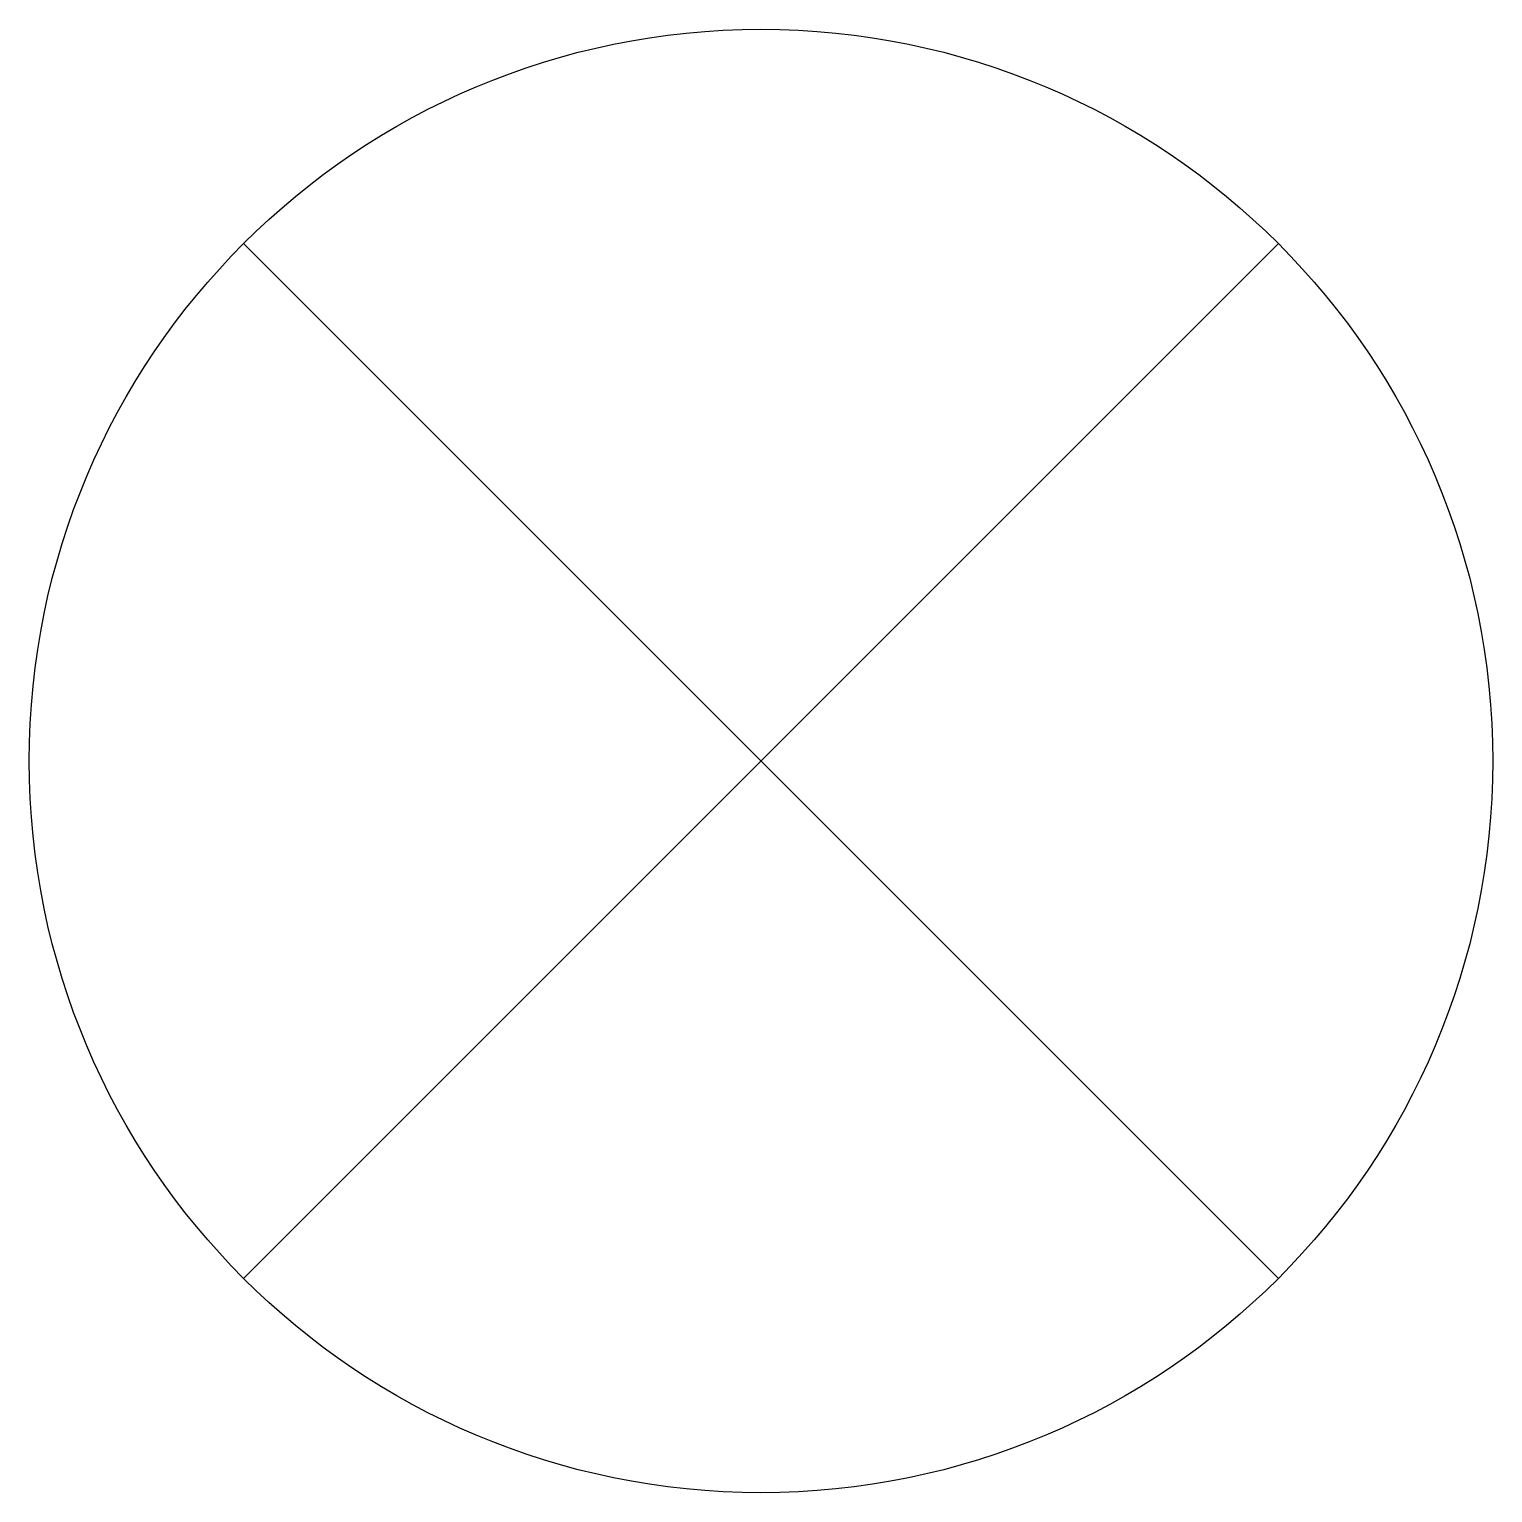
# Model space of a CAD drawing. Header units: millimetres. Extents: x -6890.283 to -6889.983, y -894.051 to -893.751.
import ezdxf

# ---------------------------------------------------------------- set-up
doc = ezdxf.new("R2010")
doc.units = ezdxf.units.MM
doc.layers.add('Spda_símbolos', color=2, linetype='Continuous')

msp = doc.modelspace()

# ---------------------------------------------------------------- linework, layer by layer
at = {"layer": 'Spda_símbolos', "color": 2}
for p, q in [((-6890.23871, -893.79488), (-6890.02658, -894.00702)), ((-6890.23871, -894.00702), (-6890.02658, -893.79488))]:
    msp.add_line(p, q, dxfattribs=at)
at = {"layer": 'Spda_símbolos', "color": 3}
msp.add_circle((-6890.13265, -893.90095), 0.15, dxfattribs=at)

doc.saveas('drawing.dxf')
